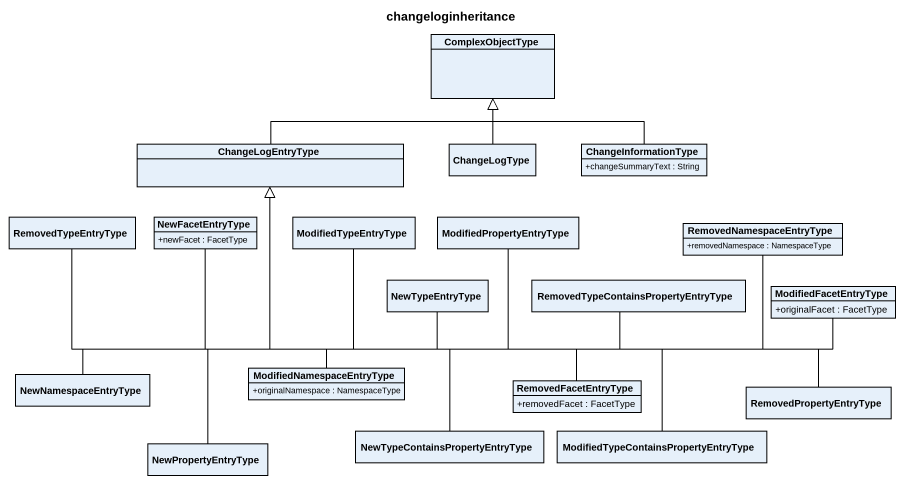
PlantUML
@startuml
title changeloginheritance
hide circle
hide empty members
skinparam classAttributeIconSize 0
class ComplexObjectType
class ChangeLogEntryType
class ChangeLogType
class ChangeInformationType {
  +changeSummaryText : String
}
class RemovedTypeEntryType
class NewFacetEntryType {
  +newFacet : FacetType
}
class ModifiedTypeEntryType
class ModifiedPropertyEntryType
class RemovedNamespaceEntryType {
  +removedNamespace : NamespaceType
}
class NewTypeEntryType
class "RemovedTypeContainsPropertyEntryType" as RemovedTypeContainsPropertyE
class ModifiedFacetEntryType {
  +originalFacet : FacetType
}
class NewNamespaceEntryType
class ModifiedNamespaceEntryType {
  +originalNamespace : NamespaceType
}
class RemovedFacetEntryType {
  +removedFacet : FacetType
}
class RemovedPropertyEntryType
class "NewTypeContainsPropertyEntryType" as NewTypeContainsPropertyEntry
class "ModifiedTypeContainsPropertyEntryType" as ModifiedTypeContainsProperty
class NewPropertyEntryType
ChangeLogEntryType -right-|> ComplexObjectType
ChangeLogType -up-|> ComplexObjectType
ChangeInformationType -up-|> ComplexObjectType
RemovedTypeEntryType -right-|> ChangeLogEntryType
NewFacetEntryType -up-|> ChangeLogEntryType
ModifiedTypeEntryType -up-|> ChangeLogEntryType
ModifiedPropertyEntryType -left-|> ChangeLogEntryType
RemovedNamespaceEntryType -left-|> ChangeLogEntryType
NewTypeEntryType -up-|> ChangeLogEntryType
RemovedTypeContainsPropertyE -left-|> ChangeLogEntryType
ModifiedFacetEntryType -left-|> ChangeLogEntryType
NewNamespaceEntryType -up-|> ChangeLogEntryType
ModifiedNamespaceEntryType -up-|> ChangeLogEntryType
RemovedFacetEntryType -up-|> ChangeLogEntryType
RemovedPropertyEntryType -left-|> ChangeLogEntryType
NewTypeContainsPropertyEntry -up-|> ChangeLogEntryType
ModifiedTypeContainsProperty -up-|> ChangeLogEntryType
NewPropertyEntryType -up-|> ChangeLogEntryType
@enduml
